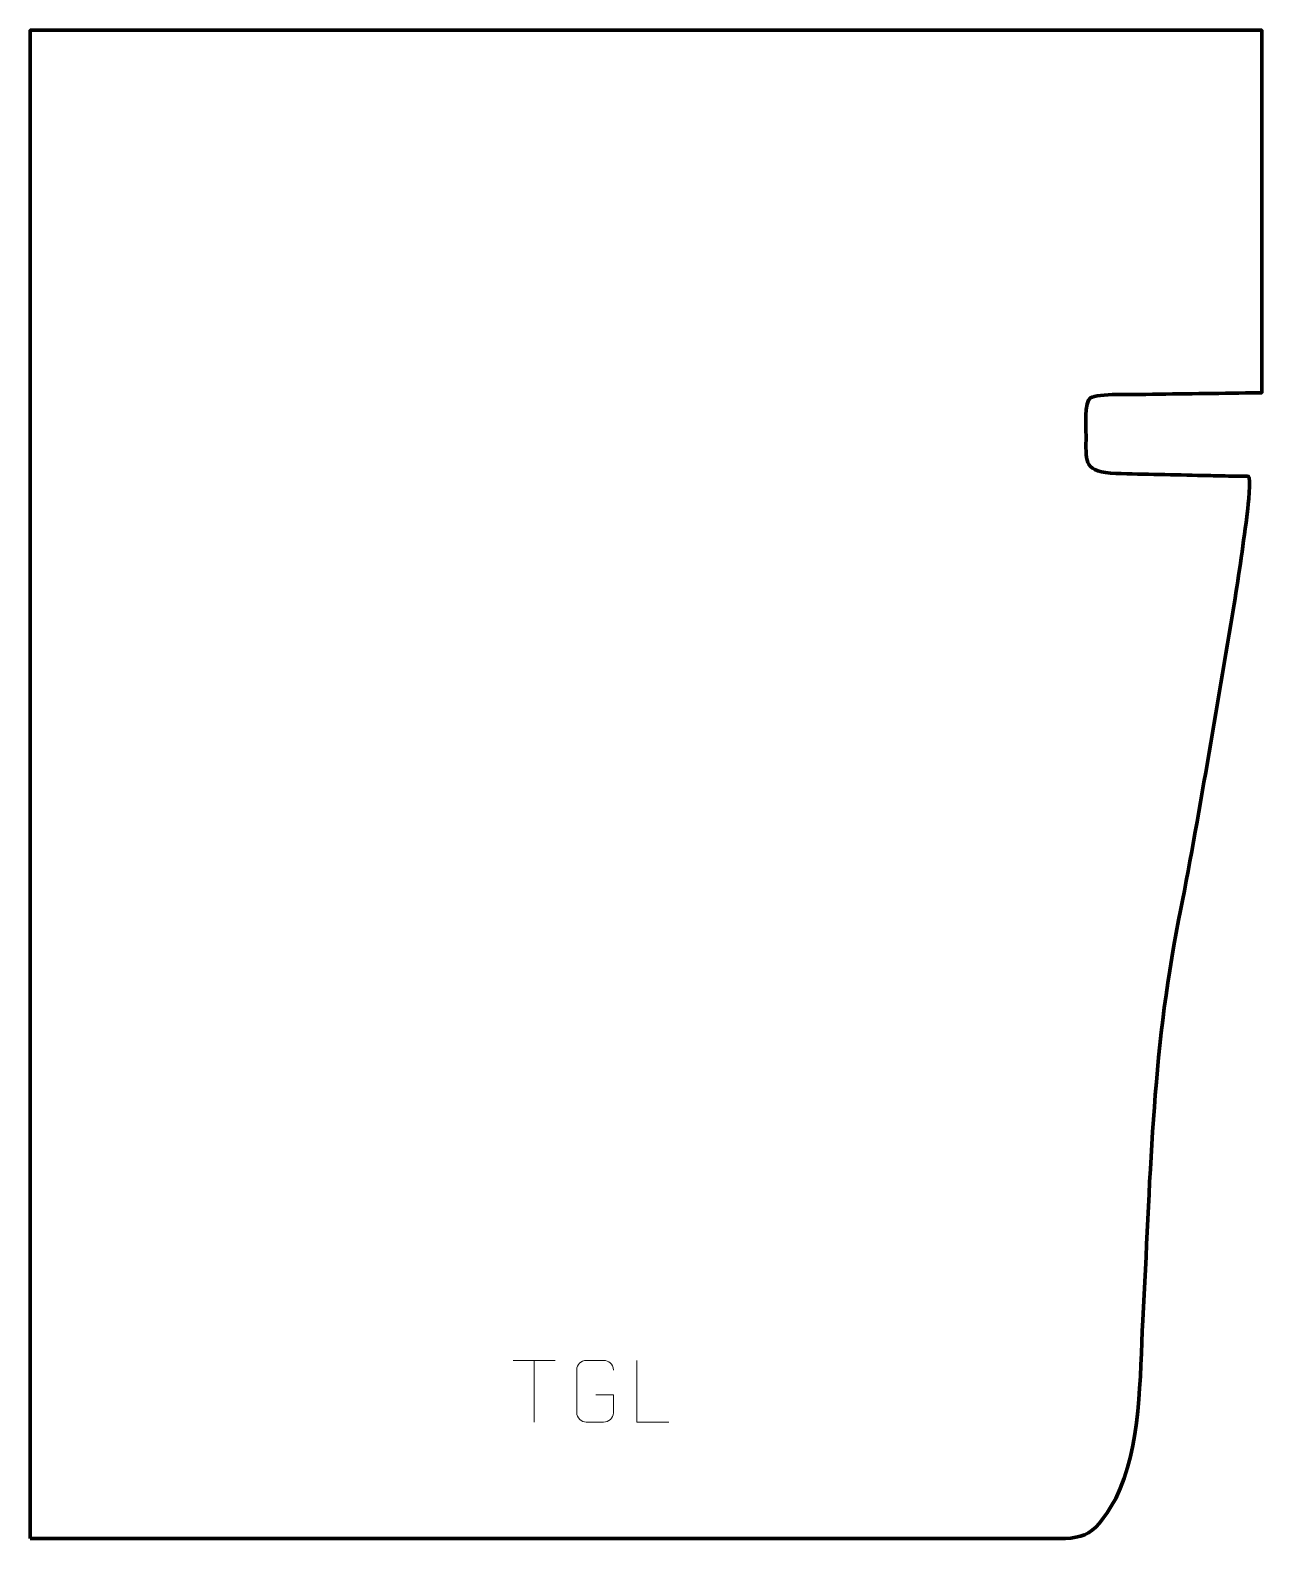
# Model space of a CAD drawing. Header units: millimetres. Extents: x 1552 to 2050, y 189 to 801.
import ezdxf

# ---------------------------------------------------------------- set-up
doc = ezdxf.new("R2010")
doc.units = ezdxf.units.MM
doc.header["$MEASUREMENT"] = 0
doc.layers.add('layer 2', color=7, linetype='Continuous')

msp = doc.modelspace()

# ---------------------------------------------------------------- linework, layer by layer
at = {"layer": 'layer 2', "color": 242, "lineweight": 158}
msp.add_open_spline([(1552.0462, 190.8258), (1552.0462, 190.8258), (1552.0314, 800.7533), (1552.0314, 800.7533), (1552.0314, 800.7533), (1552.0314, 800.7533), (2050.0169, 800.7533), (2050.0169, 800.7533), (2050.0169, 800.7533), (2050.0169, 800.7533), (2050.0169, 654.157), (2050.0169, 654.157), (2050.0169, 654.157), (2048.74, 654.1387), (2047.4631, 654.1202), (2046.1862, 654.1018), (2046.1862, 654.1018), (2031.8175, 653.895), (2017.4486, 653.7003), (2003.0799, 653.4905), (2003.0799, 653.4905), (1998.5359, 653.4242), (1983.6965, 653.901), (1980.7548, 652.1059), (1980.7548, 652.1059), (1978.2059, 650.5505), (1978.928, 639.8829), (1978.9673, 636.9308), (1978.9673, 636.9308), (1979.016, 626.9855), (1977.5584, 622.6869), (1988.8459, 621.6562), (1988.8459, 621.6562), (2000.4766, 621.1084), (2012.3712, 621.0493), (2024.037, 620.7512), (2024.037, 620.7512), (2027.5197, 620.6621), (2031.0024, 620.584), (2034.485, 620.4975), (2034.485, 620.4975), (2035.6471, 620.4687), (2044.267, 620.4165), (2044.6538, 620.3408), (2044.6538, 620.3408), (2045.7624, 620.1241), (2044.4855, 607.756), (2044.2868, 606.2835), (2044.2868, 606.2835), (2042.6118, 593.8716), (2040.8954, 580.9164), (2038.8096, 568.598), (2038.8096, 568.598), (2031.5334, 526.0742), (2024.796, 483.1128), (2016.3903, 440.8347), (2016.3903, 440.8347), (2005.5777, 386.5643), (2004.8913, 334.0472), (2001.9501, 279.1589), (2001.9501, 279.1589), (2000.6164, 255.6885), (2001.4117, 228.3389), (1990.9868, 206.9427), (1990.9868, 206.9427), (1980.9691, 189.4806), (1978.0254, 190.765), (1959.0269, 190.7794), (1959.0269, 190.7794), (1823.3894, 190.8829), (1687.6858, 190.8156), (1552.0462, 190.8258)], degree=3, knots=[0, 0, 0, 0, 0.05263158, 0.05263158, 0.05263158, 0.05263158, 0.10526316, 0.10526316, 0.10526316, 0.10526316, 0.15789474, 0.15789474, 0.15789474, 0.15789474, 0.21052632, 0.21052632, 0.21052632, 0.21052632, 0.26315789, 0.26315789, 0.26315789, 0.26315789, 0.31578947, 0.31578947, 0.31578947, 0.31578947, 0.36842105, 0.36842105, 0.36842105, 0.36842105, 0.42105263, 0.42105263, 0.42105263, 0.42105263, 0.47368421, 0.47368421, 0.47368421, 0.47368421, 0.52631579, 0.52631579, 0.52631579, 0.52631579, 0.57894737, 0.57894737, 0.57894737, 0.57894737, 0.63157895, 0.63157895, 0.63157895, 0.63157895, 0.68421053, 0.68421053, 0.68421053, 0.68421053, 0.73684211, 0.73684211, 0.73684211, 0.73684211, 0.78947368, 0.78947368, 0.78947368, 0.78947368, 0.84210526, 0.84210526, 0.84210526, 0.84210526, 0.89473684, 0.89473684, 0.89473684, 0.89473684, 1, 1, 1, 1], dxfattribs=at)
at = {"layer": 'layer 2', "color": 250, "lineweight": 9}
for points, knots in [([(1780.6763, 248.8555), (1780.6763, 248.8555), (1787.8444, 248.8555), (1787.8444, 248.8555), (1787.8444, 248.8555), (1787.8444, 248.8555), (1787.8444, 241.6873), (1787.8444, 241.6873), (1787.8444, 241.6873), (1787.7047, 239.3639), (1786.0275, 237.8843), (1783.8797, 237.8736), (1783.8797, 237.8736), (1781.5479, 237.8739), (1779.2159, 237.8739), (1776.8844, 237.8736), (1776.8844, 237.8736), (1774.9595, 237.7681), (1772.9873, 239.6526), (1772.9985, 241.6699), (1772.9985, 241.6699), (1772.9989, 247.44), (1772.9989, 253.2097), (1772.9985, 258.979), (1772.9985, 258.979), (1773.0027, 261.1171), (1774.7495, 262.8363), (1776.9018, 262.8229), (1776.9018, 262.8229), (1779.2275, 262.8229), (1781.5536, 262.8229), (1783.8797, 262.8229), (1783.8797, 262.8229), (1785.8264, 262.8583), (1787.8178, 261.3668), (1787.8444, 258.9291)], [0, 0, 0, 0, 0.1, 0.1, 0.1, 0.1, 0.2, 0.2, 0.2, 0.2, 0.3, 0.3, 0.3, 0.3, 0.4, 0.4, 0.4, 0.4, 0.5, 0.5, 0.5, 0.5, 0.6, 0.6, 0.6, 0.6, 0.7, 0.7, 0.7, 0.7, 0.8, 0.8, 0.8, 0.8, 1, 1, 1, 1]), ([(1810.2945, 237.8693), (1810.2945, 237.8693), (1797.3454, 237.8693), (1797.3454, 237.8693), (1797.3454, 237.8693), (1797.3454, 237.8693), (1797.3454, 262.8228), (1797.3454, 262.8228)], [0, 0, 0, 0, 0.33333333, 0.33333333, 0.33333333, 0.33333333, 1, 1, 1, 1])]:
    msp.add_open_spline(points, degree=3, knots=knots, dxfattribs=at)
for points in [[(1747.3049, 262.7993), (1747.3049, 262.7993), (1764.2921, 262.7993), (1764.2921, 262.7993)], [(1755.7987, 237.8693), (1755.7987, 237.8693), (1755.7987, 262.8228), (1755.7987, 262.8228)]]:
    msp.add_open_spline(points, degree=3, dxfattribs=at)

doc.saveas('drawing.dxf')
